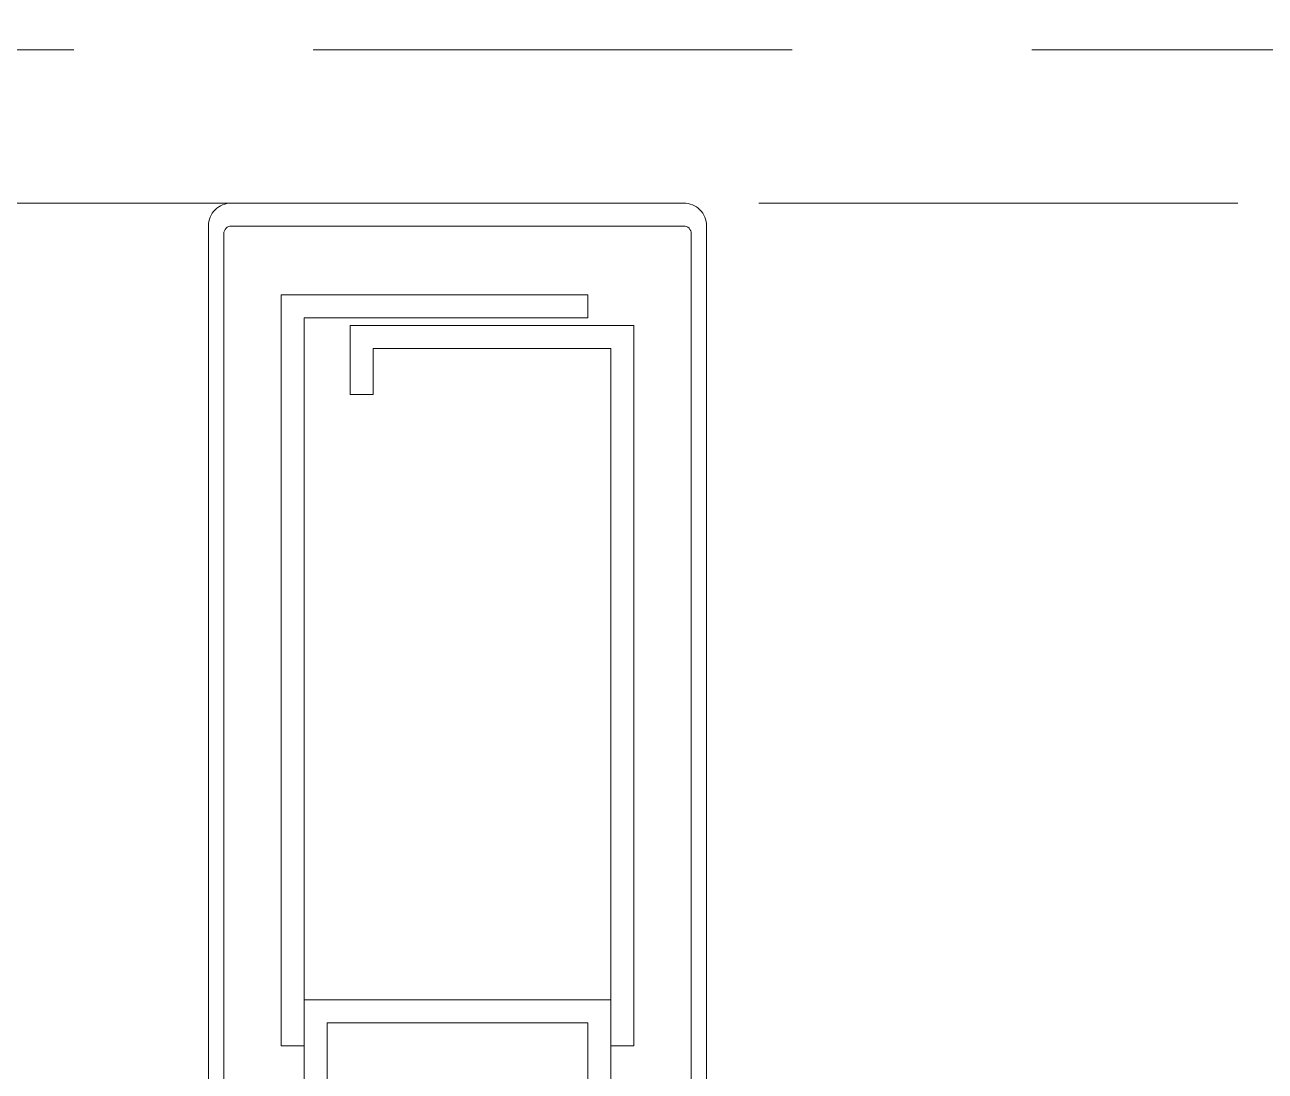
# Model space of a CAD drawing. Extents: x -1299 to 23780, y -3010 to 8106.
# Drawn here: x 9728.52 to 9744.71, y 333.66 to 347.33 of the extents above; entities that cross this region are included whole.
import ezdxf

# ---------------------------------------------------------------- set-up
doc = ezdxf.new("R2010")
doc.units = 0
doc.header["$LTSCALE"] = 25
doc.header["$MEASUREMENT"] = 0
for name, pattern in [('DASHDOT2', [0.5, 0.25, -0.125, 0, -0.125]), ('DOT2', [0.125, 0, -0.125]), ('HIDDEN', [0.375, 0.25, -0.125])]:
    doc.linetypes.add(name, pattern=pattern)
for name, color, linetype, lineweight in [('10', 9, 'Continuous', 9), ('20', 9, 'DOT2', 9), ('24', 9, 'DASHDOT2', 9)]:
    doc.layers.add(name, color=color, linetype=linetype, lineweight=lineweight)

# ---------------------------------------------------------------- blocks, each defined once
blk = doc.blocks.new('*U470')
at = {"layer": '10'}
for p, q in [((-2.3, -11.005), (-2, -11.005)), ((2, -11.005), (2.3, -11.005))]:
    blk.add_line(p, q, dxfattribs=at)
for points in [[(-3.05, -13.707), (-3.05, -0.4, -0.414214), (-2.95, -0.3), (2.95, -0.3), (2.95, -0.3, -0.414214), (3.05, -0.4), (3.05, -13.707)], [(3.25, -15.477), (3.25, -0.3, 0.414214), (2.95, 0), (2.95, 0), (-2.95, 0, 0.414214), (-3.25, -0.3), (-3.25, -15.477, 0.470043)]]:
    blk.add_lwpolyline(points, format="xyb", dxfattribs=at)
for points in [[(-2, -11.005), (-2, -1.5), (1.7, -1.5), (1.7, -1.2), (-2.3, -1.2), (-2.3, -11.005)], [(2, -11.005), (2, -1.9), (-1.1, -1.9), (-1.1, -2.5), (-1.4, -2.5), (-1.4, -1.6), (2.3, -1.6), (2.3, -11.005)]]:
    blk.add_lwpolyline(points, dxfattribs=at)
for points in [[(-2, -10.405), (2, -10.405), (2, -16.405), (-2, -16.405)], [(-1.7, -10.705), (1.7, -10.705), (1.7, -16.105), (-1.7, -16.105)]]:
    blk.add_lwpolyline(points, close=True, dxfattribs=at)

msp = doc.modelspace()

# ---------------------------------------------------------------- linework, layer by layer
at = {"layer": '20', "linetype": 'HIDDEN', "lineweight": 0}
msp.add_lwpolyline([(9469.784, 347), (9776.059, 347)], dxfattribs=at)
msp.add_arc((10707.5, -149.027), 1144.786, 90, 155.569081, dxfattribs=at)
at = {"layer": '24'}
msp.add_lwpolyline([(6827.5, 345), (11027.5, 345)], dxfattribs=at)

# ---------------------------------------------------------------- block references
at = {"layer": '10'}
msp.add_blockref('*U470', (9734.167, 345), dxfattribs=at)

doc.saveas('drawing.dxf')
